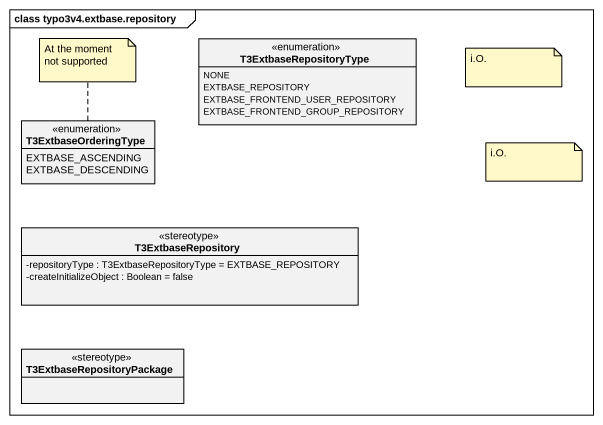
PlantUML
@startuml
mainframe class typo3v4.extbase.repository
hide circle
hide empty members
skinparam classAttributeIconSize 0
enum T3ExtbaseRepositoryType {
  NONE
  EXTBASE_REPOSITORY
  EXTBASE_FRONTEND_USER_REPOSITORY
  EXTBASE_FRONTEND_GROUP_REPOSITORY
}
enum T3ExtbaseOrderingType {
  EXTBASE_ASCENDING
  EXTBASE_DESCENDING
}
class T3ExtbaseRepository <<stereotype>> {
  -repositoryType : T3ExtbaseRepositoryType = EXTBASE_REPOSITORY
  -createInitializeObject : Boolean = false
}
class T3ExtbaseRepositoryPackage <<stereotype>>
note top of T3ExtbaseOrderingType : At the moment not supported
note as N2
  i.O.
end note
note as N3
  i.O.
end note
@enduml
